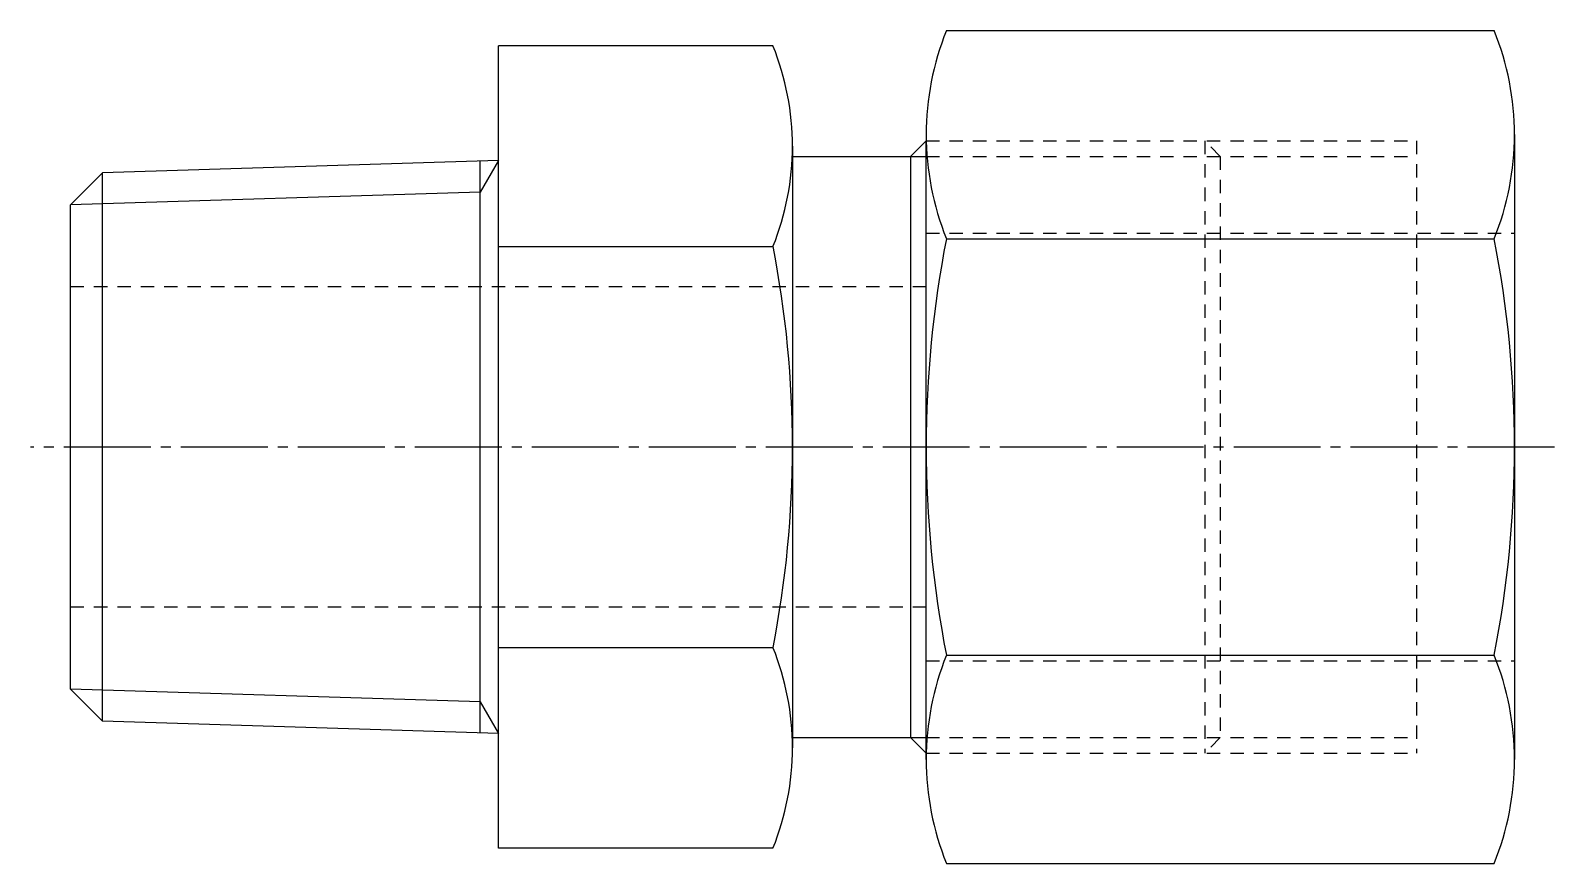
# Model space of a CAD drawing. Extents: x 5.3 to 91.4, y 5 to 98.1.
# Drawn here: x 34.4 to 91.4, y 67 to 98.1 of the extents above; entities outside this region: 2.
import ezdxf

# ---------------------------------------------------------------- set-up
doc = ezdxf.new("R2010")
doc.units = 0
doc.header["$LTSCALE"] = 0.25
doc.linetypes.add('CENTER', pattern=[17.5, 13, -1.5, 1.5, -1.5])
doc.linetypes.add('DASHED', pattern=[3.5, 2, -1.5])
doc.layers.get('0').update_dxf_attribs({"linetype": 'CONTINUOUS'})
doc.layers.add('CENTER', color=1, linetype='CENTER')
doc.styles.get("Standard").update_dxf_attribs({"font": 'txt.shx'})

msp = doc.modelspace()

# ---------------------------------------------------------------- linework, layer by layer
for p, q in [((68.656, 98.143), (89.142, 98.143)), ((62.17, 97.566), (51.899, 97.566)), ((51.899, 67.544), (51.899, 97.566)), ((89.899, 94.246), (89.899, 82.555)), ((62.899, 93.813), (62.899, 71.297)), ((67.318, 93.43), (67.899, 94.011)), ((67.899, 82.555), (67.899, 94.011)), ((51.899, 93.278), (37.098, 92.815)), ((51.215, 71.854), (51.215, 93.256)), ((62.891, 93.43), (67.318, 93.43)), ((67.318, 93.43), (67.318, 71.681)), ((35.899, 91.616), (37.098, 92.815)), ((37.098, 72.295), (37.098, 92.815)), ((35.899, 73.495), (35.899, 91.616)), ((51.899, 90.061), (62.17, 90.061)), ((68.656, 90.349), (89.142, 90.349)), ((67.899, 70.864), (67.899, 82.555)), ((89.899, 82.555), (89.899, 70.864)), ((51.899, 75.049), (62.17, 75.049)), ((68.656, 74.761), (89.142, 74.761)), ((35.899, 73.495), (37.098, 72.295)), ((51.899, 71.833), (37.098, 72.295)), ((62.891, 71.681), (67.318, 71.681)), ((67.318, 71.681), (67.899, 71.1)), ((62.17, 67.544), (51.899, 67.544)), ((68.656, 66.967), (89.142, 66.967))]:
    msp.add_line(p, q)
at = {"color": 3, "linetype": 'DASHED'}
for p, q in [((67.899, 94.011), (86.232, 94.011)), ((78.899, 93.43), (78.318, 94.011)), ((78.318, 94.011), (78.318, 71.1)), ((86.232, 94.011), (86.232, 71.1)), ((67.899, 93.43), (86.232, 93.43)), ((78.899, 93.43), (78.899, 71.681)), ((67.899, 90.555), (89.899, 90.555)), ((67.899, 88.555), (35.899, 88.555)), ((67.899, 76.555), (35.899, 76.555)), ((67.899, 74.555), (89.899, 74.555)), ((67.899, 71.681), (86.232, 71.681)), ((78.899, 71.681), (78.318, 71.1)), ((67.899, 71.1), (86.232, 71.1))]:
    msp.add_line(p, q, dxfattribs=at)
at = {"color": 3, "linetype": 'CONTINUOUS'}
for p, q in [((51.899, 93.278), (51.215, 92.094)), ((67.318, 93.43), (67.899, 93.43)), ((51.215, 92.094), (35.899, 91.616)), ((51.215, 73.016), (35.899, 73.495)), ((51.215, 73.016), (51.899, 71.833)), ((67.318, 71.681), (67.899, 71.681))]:
    msp.add_line(p, q, dxfattribs=at)
for centre, radius, start, end in [((78.308, 94.246), 10.409, 158.0126, 201.9874), ((79.49, 94.246), 10.409, 338.0126, 21.9874), ((52.875, 93.813), 10.023, 338.0126, 21.9874), ((23.899, 82.555), 39, 348.9042, 11.0958), ((108.399, 82.555), 40.5, 168.9042, 191.0958), ((49.399, 82.555), 40.5, 348.9042, 11.0958), ((52.875, 71.297), 10.023, 338.0126, 21.9874), ((78.308, 70.864), 10.409, 158.0126, 201.9874), ((79.49, 70.864), 10.409, 338.0126, 21.9874)]:
    msp.add_arc(centre, radius, start, end)
at = {"layer": 'CENTER'}
msp.add_line((91.399, 82.555), (34.399, 82.555), dxfattribs=at)

# ---------------------------------------------------------------- texts
for s, p in [('DKPT16 - 4', (5, 12.5)), ('DKPT164', (5, 5))]:
    msp.add_text(s, height=2).set_placement(p)

doc.saveas('drawing.dxf')
